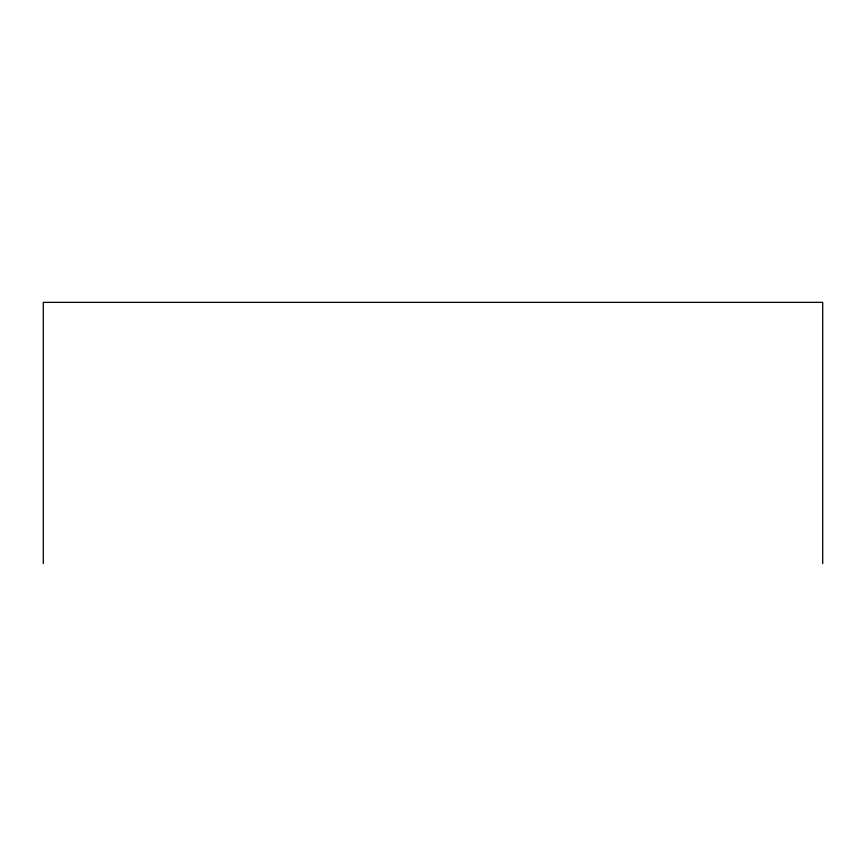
<?xml version="1.0" encoding="UTF-8"?>
<svg xmlns="http://www.w3.org/2000/svg" width="866" height="866" viewBox="0 0 866 866"><rect width="100%" height="100%" fill="white"/><g stroke="black" fill="none" stroke-linecap="round" stroke-linejoin="round"><path stroke-width="1.3" d="M822.7 563.636L822.7 302.364L43.3 302.364L43.3 563.636"/></g></svg>
